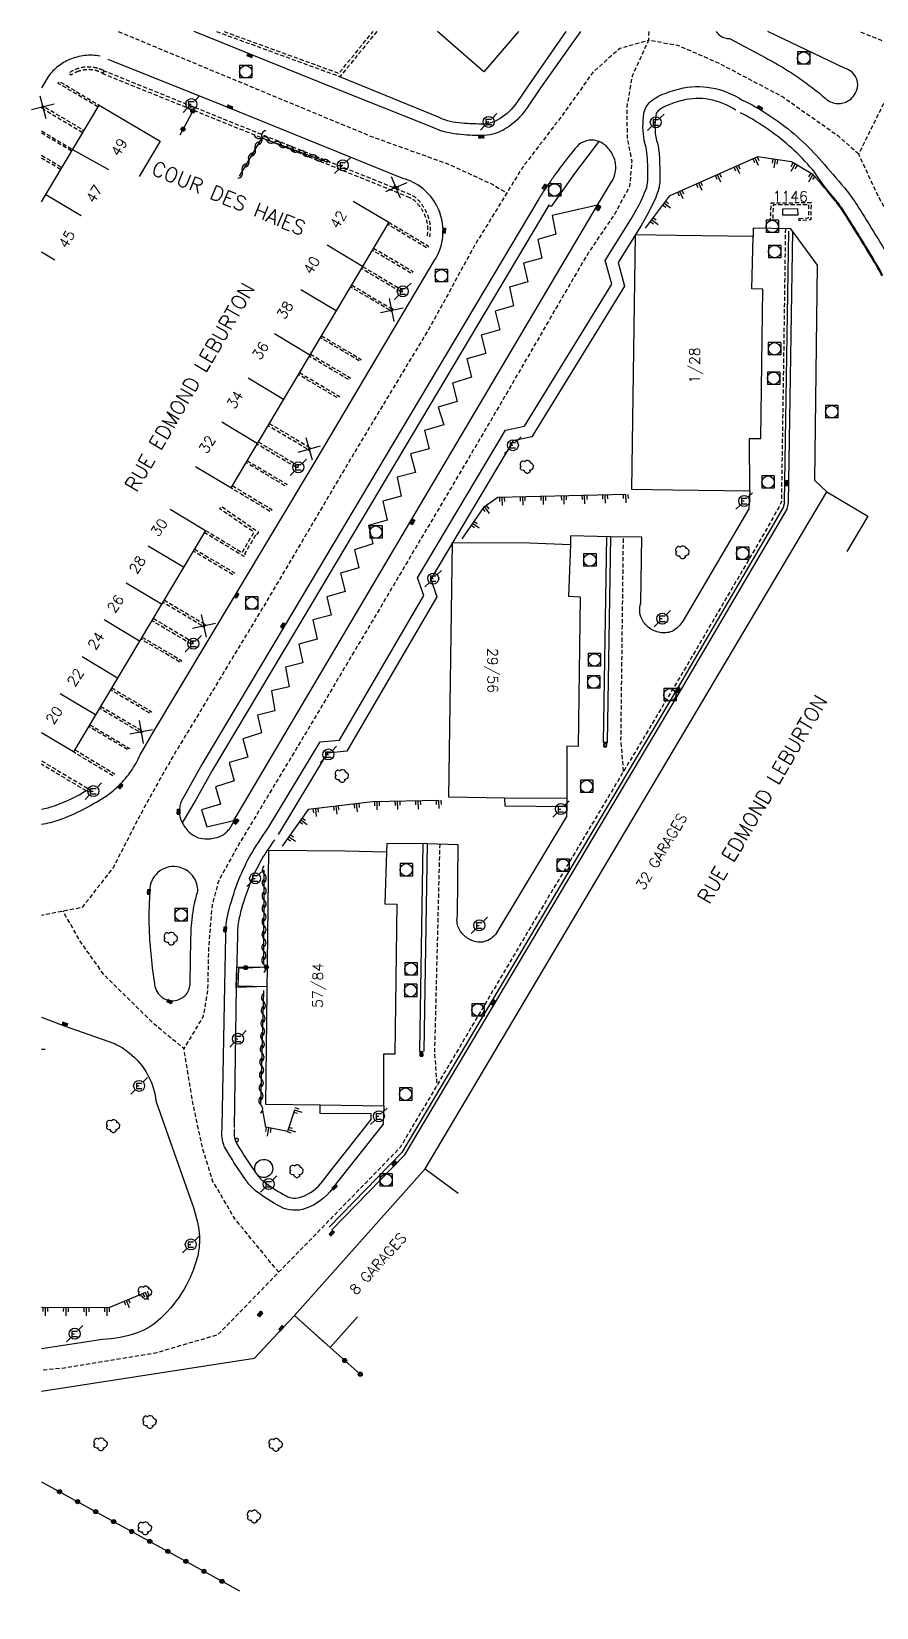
# Model space of a CAD drawing. Header units: millimetres. Extents: x 159999 to 161001, y 122000 to 123000.
# Drawn here: x 159998.8 to 160101.3, y 122808.8 to 123000 of the extents above; entities that cross this region are included whole.
import ezdxf
from ezdxf.enums import TextEntityAlignment as Align

# ---------------------------------------------------------------- set-up
doc = ezdxf.new("R2010")
doc.units = ezdxf.units.MM
doc.linetypes.add('DASHED', pattern=[0.75, 0.5, -0.25])
doc.layers.get('0').update_dxf_attribs({"linetype": 'CONTINUOUS'})
for name, color, linetype in [('W0001', 6, 'DASHED'), ('W0008', 7, 'CONTINUOUS'), ('W0017', 7, 'CONTINUOUS'), ('W0100', 7, 'CONTINUOUS'), ('W0112', 1, 'DASHED'), ('W0211', 2, 'CONTINUOUS'), ('W0300', 7, 'CONTINUOUS'), ('W0310', 3, 'CONTINUOUS'), ('W0322', 7, 'CONTINUOUS'), ('W0400', 7, 'CONTINUOUS'), ('W0420', 7, 'CONTINUOUS'), ('W0471', 7, 'CONTINUOUS'), ('W0989', 7, 'CONTINUOUS'), ('W0991', 7, 'CONTINUOUS'), ('W1102', 7, 'CONTINUOUS')]:
    doc.layers.add(name, color=color, linetype=linetype)
doc.styles.get("Standard").update_dxf_attribs({"font": 'romans.shx', "width": 0.85})

# ---------------------------------------------------------------- blocks, each defined once
blk = doc.blocks.new('t991o')
at = {"color": 0, "linetype": 'Continuous'}
for p, q in [((-1, 1), (1, -1)), ((-1, -1), (1, 1))]:
    blk.add_line(p, q, dxfattribs=at)
blk = doc.blocks.new('T400')
for p, q in [((-0.15, 0.3), (0.15, 0.3)), ((-0.15, -0.25), (-0.15, 0.3)), ((-0.15, 0.15), (0.15, 0.15)), ((-0.15, 0), (0.15, 0)), ((0.15, 0.3), (0.15, -0.25)), ((-0.15, -0.15), (0.15, -0.15)), ((-0.15, -0.25), (-0.15, -0.3)), ((-0.15, -0.3), (0.15, -0.3)), ((0.15, -0.3), (0.15, -0.25))]:
    blk.add_line(p, q)
blk = doc.blocks.new('T420')
for p, q in [((0.75, 0.75), (-0.75, 0.75)), ((-0.75, 0.75), (-0.75, -0.75)), ((0.75, 0.75), (0.75, -0.75)), ((0.75, -0.75), (-0.75, -0.75))]:
    blk.add_line(p, q)
blk.add_ellipse((0, 0), major_axis=(-0.53, 0.53), ratio=1, start_param=3.926991, end_param=10.210176)
blk = doc.blocks.new('T471')
for p, q in [((-0.333334, 0.333334), (-0.333334, -0.333334)), ((-0.333334, 0.333334), (0.333334, 0.333334)), ((-0.333334, 0), (0, 0)), ((0.500001, 0.500001), (1.000002, 1.000002)), ((-0.500001, -0.500001), (-1.000002, -1.000002)), ((-0.333334, -0.333334), (0.333334, -0.333334))]:
    blk.add_line(p, q)
blk.add_ellipse((0, 0), major_axis=(0.471405, 0.471405), ratio=1, start_param=5.4977871438, end_param=11.780972451)
blk = doc.blocks.new('T300')
for p, q in [((-0.8, 0.51), (-0.86, 0.34)), ((-0.86, 0.34), (-0.86, 0.17)), ((-0.86, 0.17), (-0.74, 0.06)), ((-0.69, 0.63), (-0.8, 0.51)), ((-0.8, -0.06), (-0.74, 0.06)), ((-0.74, 0.06), (-0.69, 0.11)), ((-0.57, 0.69), (-0.69, 0.63)), ((-0.46, 0.69), (-0.57, 0.69)), ((-0.29, 0.63), (-0.46, 0.69)), ((-0.29, 0.63), (-0.17, 0.74)), ((-0.23, 0.57), (-0.29, 0.63)), ((-0.17, 0.74), (-0.06, 0.8)), ((-0.06, 0.8), (0.06, 0.8)), ((0.06, 0.8), (0.23, 0.74)), ((0.23, 0.74), (0.34, 0.63)), ((0.34, 0.63), (0.4, 0.51)), ((0.46, 0.46), (0.34, 0.46)), ((0.4, 0.51), (0.4, 0.46)), ((0.57, 0.4), (0.46, 0.46)), ((0.57, 0.4), (0.69, 0.29)), ((0.69, 0.29), (0.74, 0.17)), ((0.74, 0.06), (0.69, -0.17)), ((0.74, 0.17), (0.74, 0.06)), ((-0.8, -0.17), (-0.8, -0.06)), ((-0.8, -0.23), (-0.8, -0.17)), ((-0.74, -0.34), (-0.8, -0.23)), ((-0.69, -0.4), (-0.74, -0.34)), ((-0.51, -0.46), (-0.69, -0.4)), ((-0.4, -0.46), (-0.51, -0.46)), ((-0.4, -0.46), (-0.34, -0.46)), ((-0.34, -0.46), (-0.34, -0.4)), ((-0.34, -0.51), (-0.34, -0.46)), ((-0.29, -0.63), (-0.34, -0.51)), ((-0.17, -0.74), (-0.29, -0.63)), ((-0.06, -0.8), (-0.17, -0.74)), ((0.06, -0.8), (-0.06, -0.8)), ((0.17, -0.74), (0.06, -0.8)), ((0.23, -0.69), (0.17, -0.74)), ((0.29, -0.46), (0.23, -0.46)), ((0.29, -0.63), (0.23, -0.69)), ((0.46, -0.4), (0.29, -0.46)), ((0.34, -0.51), (0.29, -0.63)), ((0.34, -0.51), (0.34, -0.46)), ((0.57, -0.34), (0.46, -0.4)), ((0.63, -0.29), (0.57, -0.34)), ((0.69, -0.17), (0.63, -0.29))]:
    blk.add_line(p, q)
blk = doc.blocks.new('t211o')
at = {"color": 0, "linetype": 'Continuous'}
for p, q in [((-0.29, 0.5), (-0.29, 0)), ((0, 1), (0, 0)), ((0.29, 0.5), (0.29, 0))]:
    blk.add_line(p, q, dxfattribs=at)
blk = doc.blocks.new('t322o')
at = {"color": 0, "linetype": 'Continuous'}
for radius in [0.25, 0.15]:
    blk.add_circle((0, 0), radius, dxfattribs=at)
blk = doc.blocks.new('t310o')
at = {"color": 0, "linetype": 'Continuous'}
for centre, start, end in [((-0.5, 0.38), 216.8699, 323.1304), ((0.5, -0.37), 36.8699, 143.1303)]:
    blk.add_arc(centre, 0.625, start, end, dxfattribs=at)

msp = doc.modelspace()

# ---------------------------------------------------------------- linework, layer by layer
at = {"layer": 'W0001', "flags": 128}
for points in [[(160073.69, 123000), (160073.66, 122998.92), (160070.16, 122997.94), (160066.97, 122995.12), (160063.11, 122989.73), (160058.37, 122983.52), (160052.55, 122974.03), (160047.21, 122964.26), (160038.39, 122949.62), (160027.09, 122930.48), (160015.74, 122911.69), (160012.16, 122905.29), (160008.73, 122898.61), (160004.93, 122893.71), (160000, 122892.75)], [(160009.32, 123000), (160027.44, 122992.48), (160040, 122987.28), (160049.29, 122983.95), (160054.63, 122981.5), (160056.47, 122980.42)], [(160249.22, 122585.33), (160248.81, 122594.8), (160246.96, 122598.76), (160244.69, 122602.12), (160238.78, 122610.25), (160236, 122613.36), (160234.06, 122615.21), (160228.84, 122618.07), (160225.22, 122619.67), (160221.09, 122622.11), (160218.32, 122624.97), (160215.62, 122628.75), (160211.9, 122635.3), (160204.57, 122649.68), (160201.8, 122655.14), (160197.06, 122661.67), (160190.58, 122673.87), (160185.36, 122685.22), (160176.16, 122700.67), (160170.52, 122711.27), (160166.55, 122719.83), (160163.09, 122727.57), (160159.3, 122736.14), (160156.19, 122742.33), (160153.66, 122747.88), (160152.31, 122754.78), (160151.83, 122756.78), (160150.17, 122764.87), (160147.35, 122780.91), (160144.83, 122794.91), (160143.48, 122803.49), (160141.95, 122812.29), (160140.11, 122825.15), (160139.62, 122829.32), (160138.51, 122835.44), (160136.3, 122849.27), (160135.75, 122854.23), (160135.93, 122861.26), (160136.12, 122866.4), (160135.69, 122873.38), (160135.2, 122877.61), (160134.09, 122888.99), (160133.6, 122894.56), (160132.86, 122898.72), (160131.39, 122903.62), (160128.93, 122909.98), (160125.99, 122914.93), (160122.43, 122920.26), (160117.82, 122927.89), (160115.25, 122933.83), (160113.29, 122940.08), (160112.49, 122944.49), (160111.87, 122949.43), (160111.14, 122956.41), (160109.91, 122962.84), (160108.87, 122966.82), (160107.83, 122969.46), (160101.63, 122979.8), (160099.17, 122985.12), (160102.54, 122991.93), (160106.11, 122997.22), (160099.21, 123000)], [(160099.17, 122985.12), (160096.7, 122987.29), (160089.84, 122992.12), (160082.17, 122996.16), (160077.21, 122998.31), (160073.66, 122998.92), (160071.69, 122994.63), (160071.01, 122990.83), (160071.07, 122987.02), (160071.62, 122984.32), (160071.37, 122981.2), (160069.6, 122977.95), (160066.28, 122973.03), (160054.25, 122952.35), (160043.57, 122934.25), (160032.35, 122915.35), (160026.89, 122906.28), (160023.52, 122900.65), (160021.5, 122897), (160020.7, 122894), (160020.27, 122888.79), (160020.15, 122883.59), (160019.6, 122880.47), (160017.27, 122876.59), (160013.71, 122879.53), (160007.64, 122885.47), (160004.76, 122889.51), (160002.61, 122893.26)], [(160090.27, 122976.06), (160090.03, 122959.02), (160089.78, 122942.98), (160089.47, 122942.25), (160088.13, 122939.86), (160077.57, 122921.82), (160061.5, 122894.96), (160043.52, 122864.59), (160021.39, 122841.86), (160013.83, 122839.64), (160002.79, 122837.81), (160000, 122837.57)], [(160070.64, 122910.23), (160070.32, 122914.08), (160070.62, 122938.67)], [(160048.32, 122901.4), (160047.69, 122876.13), (160047.97, 122872.1)], [(160028.78, 122849.45), (160023.4, 122856.02), (160020.77, 122860.55), (160019.54, 122864.53), (160018.43, 122869.73), (160017.27, 122876.59)]]:
    msp.add_lwpolyline(points, dxfattribs=at)
at = {"layer": 'W0008', "flags": 128}
for points in [[(160065.4, 123000), (160060.57, 122993.16), (160058.9, 122990.71), (160058.54, 122990.23, -0.104109), (160056.03, 122988.05, -0.12805), (160053.41, 122987.38, -0.024718), (160050.51, 122987.53, -0.043292), (160048.87, 122987.84, -0.022645), (160048.35, 122988.01, -0.015142), (160047.6, 122988.33), (160035.62, 122993.09), (160025.31, 122997.25), (160018.52, 123000)], [(160081.87, 123000, 0.102335), (160082.4, 122999.46, 0.152092), (160083.48, 122999.16), (160087.9, 122996.8, -0.014737), (160089.91, 122995.66, -0.014737), (160091.85, 122994.41, -0.01382), (160093.6, 122993.14, -0.01382), (160095.27, 122991.77, 0.155383), (160096.6, 122991.26, 0.161584), (160097.93, 122991.61, 0.15834), (160098.91, 122992.82, 0.178444), (160098.93, 122994.22, 0.127111), (160098.36, 122995.06, 0.123187), (160097.43, 122995.54), (160088.12, 123000)], [(160007.13, 122997.02, 0.073487), (160005.24, 122997.08, 0.073487), (160003.41, 122996.6, 0.063724), (160002, 122995.76, 0.063724), (160000.84, 122994.59), (160000, 122993.18)], [(160000, 122903.82, 0.049802), (160002.16, 122904.35, 0.053364), (160006.45, 122906.4, 0.03827), (160008.02, 122907.36, 0.03827), (160009.42, 122908.54, 0.047248), (160010.87, 122910.27, 0.047248), (160011.98, 122912.24), (160013.48, 122914.82), (160023.53, 122931.65), (160033.19, 122947.8), (160047.65, 122972.16, 0.132814), (160048.72, 122975.45, 0.132814), (160047.99, 122978.83, 0.104158), (160046.26, 122980.94, 0.104158), (160043.83, 122982.18), (160022.73, 122990.72), (160008.08, 122996.61)], [(160041.54, 122869.6), (160041.51, 122868.65), (160041.48, 122867.44), (160035.76, 122860.22), (160035.33, 122859.62, -0.15223), (160032.04, 122857.18, -0.207395), (160028.98, 122857.41, -0.038736), (160026.32, 122859.07, -0.068039), (160025.03, 122860.32, -0.005483), (160024.9, 122860.5, -0.010798), (160024.83, 122860.59), (160023.35, 122862.78), (160023.16, 122863.08, -0.011914), (160022.22, 122864.67, -0.05731), (160022.08, 122865.03, -0.052261), (160021.9, 122866.04, -0.052261), (160021.94, 122867.06), (160022.25, 122884.2), (160022.35, 122890.27), (160022.36, 122890.83, -0.052436), (160022.67, 122893.05, -0.030613), (160023.8, 122896.7, -0.035191), (160025.26, 122899.86, -0.02652), (160027.48, 122903.31), (160033.8, 122913.81), (160036.16, 122914.03), (160046.4, 122931.55), (160045.63, 122933.7), (160056.31, 122951.64), (160058.6, 122952.11), (160069.2, 122969.34), (160068.4, 122972.22), (160071.52, 122977.2), (160072, 122978.03, 0.034089), (160073.34, 122980.79, 0.090963), (160073.57, 122981.93, 0.022346), (160073.5, 122984.99, 0.05451), (160073.28, 122986.23, 0.023349), (160073.23, 122986.4, -0.049417), (160073.2, 122986.48), (160073.15, 122986.76, -0.084937), (160073.11, 122990.07, -0.17672), (160073.9, 122991.49, -0.074397), (160075.12, 122992.26, -0.04344), (160077.45, 122993.06, -0.105777), (160081.27, 122993.18, -0.100005), (160085.04, 122991.68, -0.030167), (160087.52, 122990.34, -0.019058), (160089.46, 122989.04, -0.031068), (160092.39, 122986.63, -0.031068), (160095, 122983.87, -0.013627), (160097.76, 122980.61, -0.028076), (160098.97, 122978.93, -0.004912), (160102.48, 122973.24, -0.014122)], [(160067.49, 122978.95), (160069.06, 122981.57, 0.116787), (160069.66, 122983.11, 0.127809), (160069.49, 122984.62, 0.092337), (160068.69, 122985.93, 0.112193), (160067.65, 122986.65, 0.133241), (160066.47, 122986.8, 0.115535), (160065.2, 122986.3, 0.011777), (160063.55, 122984.28, 0.011777), (160062, 122982.18, 0.006708), (160061.16, 122980.96, 0.006708), (160060.35, 122979.71), (160045.87, 122955.39), (160029.46, 122927.82), (160019.45, 122911.05), (160017.48, 122907.49), (160016.99, 122906.67, 0.093741), (160016.73, 122905.32, 0.110335), (160016.98, 122904.18, 0.077198), (160017.73, 122903.06, 0.089015), (160018.66, 122902.35, 0.11003), (160019.86, 122902.04, 0.086452), (160021.43, 122902.25, 0.124202), (160022.54, 122902.94, 0.105289), (160023.35, 122904.25)], [(160085.94, 122944.25), (160085.84, 122942.09), (160077.81, 122928.46, -0.142402), (160076.64, 122927.3, -0.161081), (160075.2, 122927.05, -0.107294), (160073.89, 122927.54, -0.114164), (160072.98, 122928.48, -0.109139), (160072.62, 122929.51, -0.101159), (160072.73, 122930.69), (160072.86, 122938.63), (160069.06, 122938.7), (160068.64, 122913.72)], [(160063.74, 122906.92), (160063.74, 122905.94), (160063.72, 122904.75), (160055.35, 122890.82, -0.164467), (160053.93, 122889.63, -0.193921), (160052.35, 122889.65, -0.089025), (160051.21, 122890.38, -0.111086), (160050.59, 122891.28, -0.074026), (160050.43, 122891.98, -0.069214), (160050.47, 122892.75), (160050.55, 122901.33), (160046.79, 122901.44), (160046.4, 122876.26)], [(160000, 122880.41), (160002.76, 122879.35), (160008.84, 122877.21, -0.029896), (160009.77, 122876.71, -0.029896), (160010.64, 122876.09, -0.098836), (160012.87, 122873.43, -0.098836), (160013.91, 122870.12), (160018.27, 122857.74, -0.067952), (160019.13, 122854.18, -0.087087), (160018.92, 122851.33, -0.073374), (160017.3, 122847.4, -0.068905), (160014.48, 122843.88, -0.102026), (160011.62, 122842.11, -0.079231), (160007.39, 122841.29), (160000, 122840.15)]]:
    msp.add_lwpolyline(points, format="xyb", dxfattribs=at)
for points in [[(160060.71, 122972.48), (160058.49, 122971.9), (160059.02, 122969.62), (160056.78, 122968.98), (160057.29, 122966.73), (160055.04, 122966.05), (160055.6, 122963.82), (160053.34, 122963.15), (160053.9, 122960.95), (160051.63, 122960.27), (160052.18, 122958.05), (160049.89, 122957.33), (160050.46, 122955.12), (160048.15, 122954.4), (160048.81, 122952.26), (160046.49, 122951.59), (160047.05, 122949.36), (160044.77, 122948.75), (160045.4, 122946.49), (160043.14, 122945.92), (160043.66, 122943.63), (160041.44, 122943.01), (160041.94, 122940.71), (160039.69, 122940.06), (160040.22, 122937.84), (160037.98, 122937.1), (160038.52, 122934.94), (160036.28, 122934.27), (160036.84, 122932.06), (160034.62, 122931.41), (160035.16, 122929.17), (160032.92, 122928.6), (160033.45, 122926.28), (160031.24, 122925.68), (160031.72, 122923.4), (160029.61, 122922.87), (160030.04, 122920.47), (160027.91, 122919.98), (160028.33, 122917.57), (160026.2, 122917.05), (160026.71, 122914.89), (160024.43, 122914.19), (160025.03, 122911.97), (160022.79, 122911.31), (160023.39, 122909.09), (160021.11, 122908.34), (160021.72, 122906.26), (160019.42, 122905.57), (160020.06, 122903.49), (160023.35, 122904.25), (160044.82, 122940.61), (160067.49, 122978.95), (160061.95, 122977.68), (160062.4, 122975.4), (160060.21, 122974.75)], [(160023.84, 122884.19), (160027.39, 122884.14), (160023.63, 122883.99), (160023.71, 122886.51), (160027.42, 122886.47), (160023.91, 122886.31)]]:
    msp.add_lwpolyline(points, close=True, dxfattribs=at)
for points in [[(160035.23, 122854.6), (160044.11, 122863.69), (160077.54, 122919.98), (160090.48, 122942.05), (160090.65, 122942.85), (160091.16, 122975.78)], [(160095.29, 122944.14), (160093.86, 122945.54), (160094.17, 122971.63), (160090.92, 122976.05), (160086.35, 122976.14), (160086.35, 122975.12)], [(160090.17, 122942.85), (160090.68, 122975.79)], [(160090.17, 122942.85), (160090.02, 122942.23), (160077.12, 122920.23), (160043.72, 122863.98), (160034.89, 122854.94)], [(160069.06, 122938.7), (160064.2, 122938.81), (160064.19, 122937.77)], [(160068.57, 122938.71), (160068.14, 122913.73)], [(160046.79, 122901.44), (160041.89, 122901.49), (160041.85, 122900.47)], [(160046.26, 122901.45), (160045.86, 122876.27)], [(160000, 122835.02), (160025.85, 122839.03), (160029.3, 122842.71), (160030.69, 122844.2)]]:
    msp.add_lwpolyline(points, dxfattribs=at)
msp.add_lwpolyline([(160013.29, 122887.69, 0.017518), (160013.73, 122884.38, 0.222117), (160014.66, 122882.79, 0.222117), (160016.47, 122882.48, 0.172849), (160017.66, 122883.32, 0.172849), (160018.05, 122884.72), (160018.14, 122889.76, -0.017416), (160018.18, 122891.18, -0.017416), (160018.31, 122892.6, -0.019434), (160018.58, 122894.17, -0.019434), (160018.97, 122895.71, 0.156028), (160018.45, 122897.41, 0.156028), (160017.04, 122898.5, 0.215898), (160014.63, 122898.31, 0.215898), (160013.19, 122896.37, 0.013888), (160013.05, 122893.71, 0.013888), (160013.06, 122891.04, 0.017518)], format="xyb", close=True, dxfattribs=at)
at = {"layer": 'W0017', "flags": 128}
for points in [[(160063.61, 123000), (160059.41, 122993.95), (160057.77, 122991.52), (160057.43, 122991.07, -0.104109), (160055.36, 122989.27, -0.12805), (160053.41, 122988.77, -0.024718), (160050.65, 122988.91, -0.043292), (160049.25, 122989.18, -0.022645), (160048.85, 122989.31, -0.015142), (160048.17, 122989.59), (160036.21, 122994.51)], [(160084.24, 122990.47, 0.100005), (160081.02, 122991.75, 0.105777), (160077.8, 122991.65, 0.04344), (160075.71, 122990.93, 0.074397), (160074.85, 122990.39, 0.17672), (160074.54, 122989.84, 0.084937), (160074.58, 122987.02), (160074.61, 122986.83, -0.01508), (160074.68, 122986.64, -0.05451), (160074.95, 122985.09, -0.022346), (160075.03, 122981.9, -0.090963), (160074.69, 122980.25, -0.034089), (160073.25, 122977.31), (160072.76, 122976.45), (160069.97, 122971.99), (160070.76, 122969.12), (160059.51, 122950.81), (160057.23, 122950.35), (160047.23, 122933.55), (160047.99, 122931.4), (160037.04, 122912.66), (160034.67, 122912.43), (160028.72, 122902.56)], [(160102.1, 122970.41, 0.014122), (160101, 122972.35, 0.004912), (160097.5, 122978, 0.028076), (160096.41, 122979.53, -0.04137), (160093.84, 122982.91, 0.031068), (160091.37, 122985.53, 0.031068), (160088.58, 122987.83, 0.019058), (160086.74, 122989.06, 0.019058), (160084.81, 122990.15)], [(160000, 122905.65, 0.042958), (160001.56, 122906.06, 0.053364), (160005.5, 122907.94)], [(160028.29, 122901.92, 0.035191), (160026.51, 122899.17, 0.035191), (160025.14, 122896.19, 0.030613), (160024.05, 122892.71, 0.052436), (160023.79, 122890.79), (160023.77, 122890.24), (160023.64, 122884.17), (160023.37, 122867.01)], [(160023.41, 122866.85, 0.052261), (160023.38, 122866.14, 0.052261), (160023.5, 122865.44, 1), (160023.89, 122865.55, 1), (160023.5, 122865.44, 0.011914), (160024.42, 122863.86), (160024.59, 122863.59), (160026.06, 122861.43, -1), (160027.88, 122862.66, -1), (160026.06, 122861.43, 0.005483), (160026.2, 122861.24, 0.068039), (160027.2, 122860.27, 0.038736), (160029.67, 122858.72, 0.207395), (160031.55, 122858.59, 0.15223), (160034.13, 122860.5), (160034.58, 122861.12), (160040.01, 122867.97), (160040.02, 122868.68), (160033.8, 122868.73), (160033.81, 122869.72)]]:
    msp.add_lwpolyline(points, format="xyb", dxfattribs=at)
for points in [[(160057.9, 123000), (160053.67, 122995.12), (160048.04, 123000)], [(160067.65, 122986.65), (160064.78, 122982.94), (160061.84, 122978.75), (160061.55, 122978.91), (160047.11, 122954.65), (160030.7, 122927.08), (160020.7, 122910.33), (160018.74, 122906.77), (160017.07, 122903.97)], [(160063.74, 122905.94), (160056.26, 122905.99), (160056.24, 122906.99)]]:
    msp.add_lwpolyline(points, dxfattribs=at)
at = {"layer": 'W0100', "flags": 128}
for points in [[(160000, 122979.35), (160006.98, 122991.08), (160014.4, 122986.69), (160011.85, 122982.39)], [(160037.84, 122979.41), (160042.14, 122976.86), (160022.98, 122944.63), (160018.68, 122947.19)], [(160001.6, 122972.27), (160000, 122973.22)], [(160034.41, 122840.85), (160030.69, 122844.2), (160046.55, 122862), (160095.29, 122944.14), (160100.27, 122941.19), (160097.72, 122936.89)], [(160015.6, 122942.03), (160019.9, 122939.47), (160003.89, 122912.58), (160000, 122914.92)], [(160049.86, 122937.98), (160059.2, 122937.95), (160064.19, 122937.77), (160063.97, 122931.49), (160065.36, 122931.41), (160065.12, 122913.25), (160063.73, 122913.27), (160063.74, 122906.92), (160056.24, 122906.99), (160049.42, 122907.09), (160049.89, 122938.02)], [(160038.35, 122844.03), (160035.01, 122840.32), (160030.69, 122844.2)]]:
    msp.add_lwpolyline(points, dxfattribs=at)
for points in [[(160000.16, 122990.66), (160000.01, 122990.75), (160000.16, 122991), (160000.31, 122990.91)], [(160042.86, 122981.27), (160043.28, 122981.1), (160043.18, 122980.86), (160042.73, 122981.04)], [(160091.77, 122977.72), (160089.98, 122977.71), (160089.97, 122978.5), (160091.76, 122978.51)], [(160085.92, 122950.62), (160087.3, 122950.6), (160087.55, 122968.74), (160086.18, 122968.78), (160086.35, 122975.12), (160077.06, 122975.26), (160072.06, 122975.34), (160071.6, 122944.45), (160076.6, 122944.38), (160085.94, 122944.25)], [(160042.52, 122966.01), (160042.69, 122966.27), (160042.52, 122966.38), (160042.35, 122966.13)], [(160032.49, 122949.16), (160032.64, 122949.43), (160032.49, 122949.51), (160032.34, 122949.24)], [(160019.73, 122927.71), (160019.89, 122927.97), (160019.72, 122928.09), (160019.55, 122927.83)], [(160012.23, 122915.07), (160012.09, 122914.87), (160011.96, 122914.96), (160012.1, 122915.16)], [(160041.68, 122894.14), (160043.11, 122894.12), (160042.89, 122875.92), (160041.49, 122875.93), (160041.49, 122869.59), (160033.81, 122869.72), (160027.23, 122869.8), (160027.6, 122900.65), (160036.85, 122900.6), (160041.85, 122900.47)]]:
    msp.add_lwpolyline(points, close=True, dxfattribs=at)
at = {"layer": 'W0112', "flags": 128}
for points in [[(160040.69, 123000), (160036.21, 122994.51), (160021.15, 123000)], [(160022.15, 123000), (160036.09, 122994.93), (160040.23, 123000)], [(160006.85, 122990.86), (160002.04, 122993.7), (160002.18, 122993.93), (160006.98, 122991.08)], [(160004.98, 122987.72), (160000.19, 122990.57), (160000.39, 122990.84), (160005.15, 122988.01)], [(160000, 122987.94), (160003.77, 122985.69)], [(160003.65, 122985.49), (160000, 122987.66)], [(160000, 122984.98), (160002.47, 122983.51)], [(160002.32, 122983.26), (160000, 122984.64)], [(160042.14, 122976.86), (160046.95, 122973.97), (160046.81, 122973.72), (160041.99, 122976.61)], [(160040.28, 122973.73), (160045.08, 122970.88), (160044.93, 122970.62), (160040.13, 122973.48)], [(160038.95, 122971.48), (160043.79, 122968.63), (160043.62, 122968.39), (160038.81, 122971.25)], [(160037.62, 122969.25), (160042.45, 122966.38), (160042.35, 122966.13), (160037.48, 122969.01)], [(160033.96, 122963.09), (160038.79, 122960.22), (160038.66, 122959.98), (160033.82, 122962.86)], [(160032.63, 122960.86), (160037.46, 122957.99), (160037.32, 122957.73), (160032.48, 122960.61)], [(160031.3, 122958.62), (160036.12, 122955.75), (160035.97, 122955.52), (160031.16, 122958.38)], [(160027.63, 122952.45), (160032.47, 122949.58), (160032.29, 122949.32), (160027.47, 122952.18)], [(160026.3, 122950.21), (160031.13, 122947.33), (160030.96, 122947.08), (160026.14, 122949.95)], [(160024.95, 122947.94), (160029.79, 122945.06), (160029.65, 122944.83), (160024.81, 122947.71)], [(160023.14, 122944.9), (160027.95, 122942), (160027.79, 122941.74), (160022.98, 122944.63)], [(160019.9, 122939.47), (160024.35, 122936.78), (160025.77, 122939.23), (160021.64, 122942.1), (160021.84, 122942.38), (160025.94, 122939.53), (160026.34, 122939.26), (160026.14, 122938.98), (160026.06, 122939.03), (160024.65, 122936.6), (160024.76, 122936.53), (160024.6, 122936.28), (160019.74, 122939.22)], [(160018.55, 122937.22), (160023.41, 122934.33), (160023.26, 122934.07), (160018.4, 122936.96)], [(160014.87, 122931.03), (160019.69, 122928.15), (160019.52, 122927.89), (160014.71, 122930.75)], [(160013.55, 122928.8), (160018.39, 122925.92), (160018.22, 122925.64), (160013.38, 122928.52)], [(160012.19, 122926.53), (160017.01, 122923.66), (160016.87, 122923.43), (160012.05, 122926.29)], [(160008.52, 122920.36), (160013.36, 122917.47), (160013.22, 122917.23), (160008.38, 122920.12)], [(160007.19, 122918.13), (160012.03, 122915.26), (160011.88, 122915.01), (160007.05, 122917.88)], [(160005.86, 122915.89), (160010.69, 122913.01), (160010.55, 122912.8), (160005.73, 122915.67)], [(160000, 122911.5), (160005.89, 122908), (160005.71, 122907.7), (160000, 122911.09)], [(160004.05, 122912.85), (160008.87, 122909.93), (160008.7, 122909.66), (160003.89, 122912.58)]]:
    msp.add_lwpolyline(points, dxfattribs=at)
for points in [[(160004.49, 122995.17, 0.071217), (160003.55, 122994.7), (160003.35, 122994.99, -0.071217), (160004.37, 122995.51, -0.071217), (160005.5, 122995.72, -0.066936), (160006.58, 122995.62, -0.066936), (160007.6, 122995.24), (160007.43, 122994.93, 0.066936), (160006.5, 122995.28, 0.066936), (160005.52, 122995.37, 0.071217)], [(160044.39, 122979.99), (160044.67, 122979.86, -0.097337), (160045.42, 122979.33, -0.066346), (160046.29, 122978.16, -0.083392), (160046.78, 122976.73, -0.083392), (160046.79, 122975.21), (160047.14, 122975.15, 0.083392), (160047.13, 122976.79, 0.083392), (160046.6, 122978.33, 0.066346), (160045.68, 122979.58, 0.097337), (160044.81, 122980.19), (160044.53, 122980.31), (160042.73, 122981.04), (160007.53, 122995.24), (160007.4, 122994.91), (160042.6, 122980.71)]]:
    msp.add_lwpolyline(points, format="xyb", close=True, dxfattribs=at)
msp.add_lwpolyline([(160091.92, 122977.31), (160093.09, 122977.39), (160093.13, 122978.99), (160088.8, 122978.96), (160088.72, 122977.07), (160088.47, 122977.08), (160088.56, 122979.21), (160093.39, 122979.25), (160093.34, 122977.16), (160091.94, 122977.05)], close=True, dxfattribs=at)
at = {"layer": 'W0211', "flags": 128}
for points in [[(160093.62, 122982.64), (160091.01, 122984.18), (160086.89, 122984.78), (160076.16, 122980.02), (160073.26, 122976.15)], [(160070.91, 122943.83), (160055.37, 122943.46), (160053.65, 122942.23), (160050.99, 122938.45)], [(160048.22, 122906.71), (160040.18, 122906.54), (160032.36, 122905.62), (160029.19, 122901.16)], [(160000, 122876.51), (160000.43, 122876.51)], [(160030.69, 122869.13), (160029.84, 122866.55), (160027.21, 122867.04), (160026.86, 122869.06)], [(160012.61, 122847), (160008.17, 122845.15), (160000, 122845.18)]]:
    msp.add_lwpolyline(points, dxfattribs=at)
msp.add_lwpolyline([(160102, 122970.36, 0.014122), (160100.9, 122972.29, 0.004912), (160097.41, 122977.94, 0.028076), (160096.32, 122979.46, 0.013627), (160093.62, 122982.64)], format="xyb", dxfattribs=at)
at = {"layer": 'W0310', "flags": 128}
for points in [[(160026.73, 122987.11), (160023.99, 122982.46)], [(160026.73, 122987.11), (160034.69, 122984.14)], [(160026.98, 122886.81), (160027.04, 122898.26)], [(160026.61, 122869.78), (160026.98, 122883.64)]]:
    msp.add_lwpolyline(points, dxfattribs=at)
at = {"layer": 'W0322', "flags": 128}
for points in [[(160018.36, 122990.35), (160018.2, 122990.05), (160016.77, 122987.42)], [(160027.28, 122886.47), (160023.94, 122886.4)], [(160038.68, 122837.08), (160035.01, 122840.32)], [(160000, 122824.03), (160015.27, 122815.62), (160024.03, 122810.79)]]:
    msp.add_lwpolyline(points, dxfattribs=at)
at = {"layer": 'W1102'}
for p, q in [((160003.77, 122985.69), (160008.13, 122983.24)), ((160000.53, 122980.24), (160004.82, 122977.67)), ((160038.95, 122971.48), (160034.66, 122974.06)), ((160035.74, 122966.09), (160031.45, 122968.67)), ((160032.56, 122960.74), (160028.27, 122963.32)), ((160029.37, 122955.37), (160025.08, 122957.95)), ((160026.17, 122950), (160021.89, 122952.58)), ((160017.23, 122934.99), (160012.94, 122937.57)), ((160014.56, 122930.51), (160010.28, 122933.08)), ((160011.89, 122926.03), (160007.61, 122928.6)), ((160009.23, 122921.55), (160004.94, 122924.12)), ((160006.56, 122917.07), (160002.27, 122919.64)), ((160046.55, 122862), (160050.58, 122859.05))]:
    msp.add_line(p, q, dxfattribs=at)

# ---------------------------------------------------------------- block references
at = {"layer": 'W0211'}
for p, rotation in [((160086.61, 122984.65), 203.9152542685105), ((160089.06, 122984.46), 171.6997925050422), ((160091.47, 122983.91), 149.4827724245005), ((160082.04, 122982.63), 203.9152542685105), ((160084.32, 122983.64), 203.9152542685105), ((160093.62, 122982.64), 149.4827724245005), ((160077.47, 122980.6), 203.9152542685105), ((160079.75, 122981.61), 203.9152542685105), ((160075.52, 122979.17), 233.1857427147399), ((160074.02, 122977.16), 233.1857427147399), ((160068.41, 122943.77), 181.3752848126878), ((160070.91, 122943.83), 181.3752848126878), ((160053.78, 122942.32), 215.6171581766818), ((160055.91, 122943.47), 181.3752848126878), ((160058.41, 122943.53), 181.3752848126878), ((160060.91, 122943.59), 181.3752848126878), ((160063.41, 122943.65), 181.3752848126878), ((160065.91, 122943.71), 181.3752848126878), ((160052.3, 122940.31), 234.8736204869321), ((160033.27, 122905.73), 186.7121866957676), ((160035.75, 122906.02), 186.7121866957676), ((160038.24, 122906.31), 186.7121866957676), ((160040.72, 122906.55), 181.1797234033073), ((160043.22, 122906.61), 181.1797234033073), ((160045.72, 122906.66), 181.1797234033073), ((160048.22, 122906.71), 181.1797234033073), ((160031.44, 122904.33), 234.5843837401582), ((160029.99, 122902.29), 234.5843837401582), ((160030.69, 122869.13), 251.8411369284648), ((160027.59, 122866.96), 169.6278018313574), ((160029.91, 122866.76), 251.8411369284648), ((160012.61, 122847), 202.6668237824234), ((160000.48, 122845.18), 179.7959288919882), ((160002.98, 122845.17), 179.7959288919882), ((160005.48, 122845.16), 179.7959288919882), ((160007.98, 122845.15), 179.7959288919882), ((160010.3, 122846.04), 202.6668237824234)]:
    msp.add_blockref('t211o', p, dxfattribs=dict(at, rotation=rotation))
at = {"layer": 'W0300'}
for p in [(160058.94, 122947.18), (160077.81, 122936.81), (160036.48, 122909.67), (160015.74, 122889.93), (160008.73, 122867.18), (160030.99, 122861.72), (160012.61, 122847), (160013.16, 122831.28), (160007.21, 122828.58), (160028.46, 122828.51), (160025.82, 122819.81), (160012.59, 122818.38)]:
    msp.add_blockref('T300', p, dxfattribs=at)
at = {"layer": 'W0310'}
for p, rotation in [((160026.73, 122987.11), 239.5483154729679), ((160025.93, 122985.76), 239.5483154729679), ((160026.73, 122987.11), 339.5636723876665), ((160028.2, 122986.56), 339.5636723876665), ((160029.66, 122986.02), 339.5636723876665), ((160031.13, 122985.47), 339.5636723876665), ((160024.35, 122983.06), 239.5483154729679), ((160025.14, 122984.41), 239.5483154729679), ((160032.6, 122984.92), 339.5636723876665), ((160034.07, 122984.38), 339.5636723876665), ((160027.04, 122897.77), 89.7291485819053), ((160027.03, 122896.21), 89.7291485819053), ((160027.01, 122893.08), 89.7291485819053), ((160027.02, 122894.64), 89.7291485819053), ((160027.01, 122891.51), 89.7291485819053), ((160027, 122889.94), 89.7291485819053), ((160026.99, 122888.38), 89.7291485819053), ((160026.98, 122886.81), 89.7291485819053), ((160026.94, 122882.31), 88.45769012940947), ((160026.9, 122880.74), 88.45769012940947), ((160026.86, 122879.18), 88.45769012940947), ((160026.78, 122876.05), 88.45769012940947), ((160026.82, 122877.61), 88.45769012940947), ((160026.73, 122874.48), 88.45769012940947), ((160026.69, 122872.92), 88.45769012940947), ((160026.65, 122871.35), 88.45769012940947), ((160026.61, 122869.78), 88.45769012940947)]:
    msp.add_blockref('t310o', p, dxfattribs=dict(at, rotation=rotation))
at = {"layer": 'W0322'}
for p, rotation in [((160018.36, 122990.35), 241.4888643842281), ((160017.17, 122988.15), 241.4888643841418), ((160024.78, 122886.42), 181.1305160617856), ((160027.28, 122886.47), 181.1305160617856), ((160036.8, 122838.74), 138.5999460249304), ((160038.68, 122837.08), 138.5999460249304), ((160002.19, 122822.82), 331.1425954954116), ((160004.38, 122821.62), 331.1425954954116), ((160006.57, 122820.41), 331.1425954954116), ((160008.76, 122819.2), 331.1425954954116), ((160010.95, 122818), 331.1425954954116), ((160013.14, 122816.79), 331.1425954954116), ((160015.33, 122815.58), 331.1425954953709), ((160017.52, 122814.38), 331.1425954953709), ((160019.71, 122813.17), 331.1425954953709), ((160021.9, 122811.96), 331.1425954953709)]:
    msp.add_blockref('t322o', p, dxfattribs=dict(at, rotation=rotation))
at = {"layer": 'W0400'}
for p, rotation in [((160025.28, 122997.08), 67.46692965471163), ((160022.86, 122990.83), 250.8359713026294), ((160087.18, 122990.73), 60.74340584886085), ((160053.38, 122987.2), 99.25952602339419), ((160061.06, 122981.14), 147.682903493417), ((160067.58, 122978.59), 149.8487996333162), ((160048.86, 122975.85), 356.9515380457614), ((160090.43, 122945.23), 0.213165302348326), ((160045.03, 122940.5), 336.8979493924991), ((160023.66, 122931.56), 148.2187015710084), ((160029.32, 122927.91), 325.5758078670358), ((160077.22, 122920.11), 148.2979244175381), ((160068.41, 122913.47), 354.0556569452983), ((160009.56, 122908.43), 140.7377124676063), ((160016.64, 122905.33), 358.0053541130924), ((160023.63, 122904.15), 322.7521300840427), ((160013.02, 122895.6), 355.3753299728297), ((160022.28, 122891.06), 355.8101581294216), ((160015.53, 122882.29), 246.6313944943131), ((160054.75, 122882.2), 145.9609021494245), ((160002.83, 122879.59), 253.4871187838668), ((160046.1, 122875.96), 1.18210324192324), ((160042.82, 122862.63), 318.0700752773994), ((160035.56, 122859.77), 315.0440086113119), ((160035.23, 122854.19), 316.5001975063082), ((160026.53, 122844.39), 143.2494645028312), ((160029.1, 122842.68), 137.4289504801014)]:
    msp.add_blockref('T400', p, dxfattribs=dict(at, rotation=rotation))
at = {"layer": 'W0420'}
for p in [(160092.49, 122996.78), (160024.78, 122995.12), (160062.26, 122980.78), (160088.68, 122976.35), (160088.97, 122973.3), (160048.52, 122970.37), (160088.95, 122961.5), (160088.84, 122957.93), (160095.9, 122953.87), (160088.17, 122945.33), (160040.58, 122939.26), (160066.54, 122935.87), (160085.07, 122936.68), (160025.52, 122930.65), (160067.09, 122923.76), (160067.01, 122921.07), (160076.26, 122919.52), (160066.15, 122908.4), (160044.26, 122898.28), (160063.29, 122898.83), (160016.94, 122892.82), (160044.83, 122886.23), (160044.79, 122883.64), (160052.96, 122881.29), (160044.18, 122871.06), (160041.82, 122860.63)]:
    msp.add_blockref('T420', p, dxfattribs=at)
at = {"layer": 'W0471'}
for p in [(160018.18, 122991.19), (160054.27, 122989.04), (160074.54, 122988.99), (160036.56, 122983.77), (160043.84, 122968.47), (160057.2, 122949.8), (160031.17, 122947.13), (160085.27, 122943.04), (160047.53, 122933.62), (160075.33, 122928.76), (160018.43, 122925.73), (160034.81, 122912.28), (160006.28, 122907.83), (160063.03, 122905.66), (160025.92, 122897.24), (160053.12, 122891.54), (160023.84, 122877.78), (160011.85, 122872.07), (160040.94, 122868.38), (160027.56, 122860.15), (160018.12, 122852.82), (160004.02, 122841.99)]:
    msp.add_blockref('T471', p, dxfattribs=at)
at = {"layer": 'W0991', "extrusion": (0, 0, -1)}
for p, rotation in [((-160000.16, 122990.83), 300.7320409512153), ((-160043.03, 122981.08), 22.10949644519935), ((-160012.09, 122915.01), 304.4654159486524)]:
    msp.add_blockref('t991o', p, dxfattribs=dict(at, rotation=rotation))
at = {"layer": 'W0991'}
for p, rotation in [((160042.52, 122966.2), 56.1991078558988), ((160032.49, 122949.34), 61.05810342861058), ((160019.72, 122927.9), 57.70029063433767)]:
    msp.add_blockref('t991o', p, dxfattribs=dict(at, rotation=rotation))

# ---------------------------------------------------------------- texts
at = {"layer": 'W0989'}
for s, rotation, p in [('COUR DES HAIES', 337.6489, (160022.73, 122979.76)), ('RUE EDMOND LEBURTON', 59.8659, (160017.98, 122956.88)), ('RUE EDMOND LEBURTON', 59.8659, (160087.48, 122906.87))]:
    msp.add_text(s, height=1.75, rotation=rotation, dxfattribs=at).set_placement(p, align=Align.MIDDLE)
at = {"layer": 'W0991'}
for s, rotation, p in [('49', 59.0677, (160009.41, 122985.98)), ('47', 59.0677, (160006.4, 122980.29)), ('1146', 359.6651, (160090.86, 122979.99)), ('42', 58.3928, (160036.02, 122977.19)), ('45', 59.0677, (160003.06, 122974.81)), ('40', 58.3928, (160032.78, 122971.63)), ('38', 58.3928, (160029.55, 122966.2)), ('36', 58.3928, (160026.57, 122961.28)), ('1/28', 89.7344, (160079.34, 122959.48)), ('34', 58.3928, (160023.47, 122955.33)), ('32', 58.3928, (160020.1, 122949.9)), ('30', 55.9409, (160014.27, 122939.83)), ('28', 55.9409, (160011.63, 122935.31)), ('26', 55.9409, (160008.98, 122930.58)), ('24', 55.9409, (160006.61, 122926.09)), ('29/56', 270.0135, (160054.66, 122922.47)), ('22', 55.9409, (160004.1, 122921.64)), ('20', 55.9409, (160001.53, 122917.05)), ('32 GARAGES', 59.3112, (160075.22, 122900.52)), ('57/84', 89.381, (160033.61, 122884.25)), ('8 GARAGES', 48.3256, (160040.83, 122850.49))]:
    msp.add_text(s, height=1.25, rotation=rotation, dxfattribs=at).set_placement(p, align=Align.MIDDLE)

doc.saveas('drawing.dxf')
